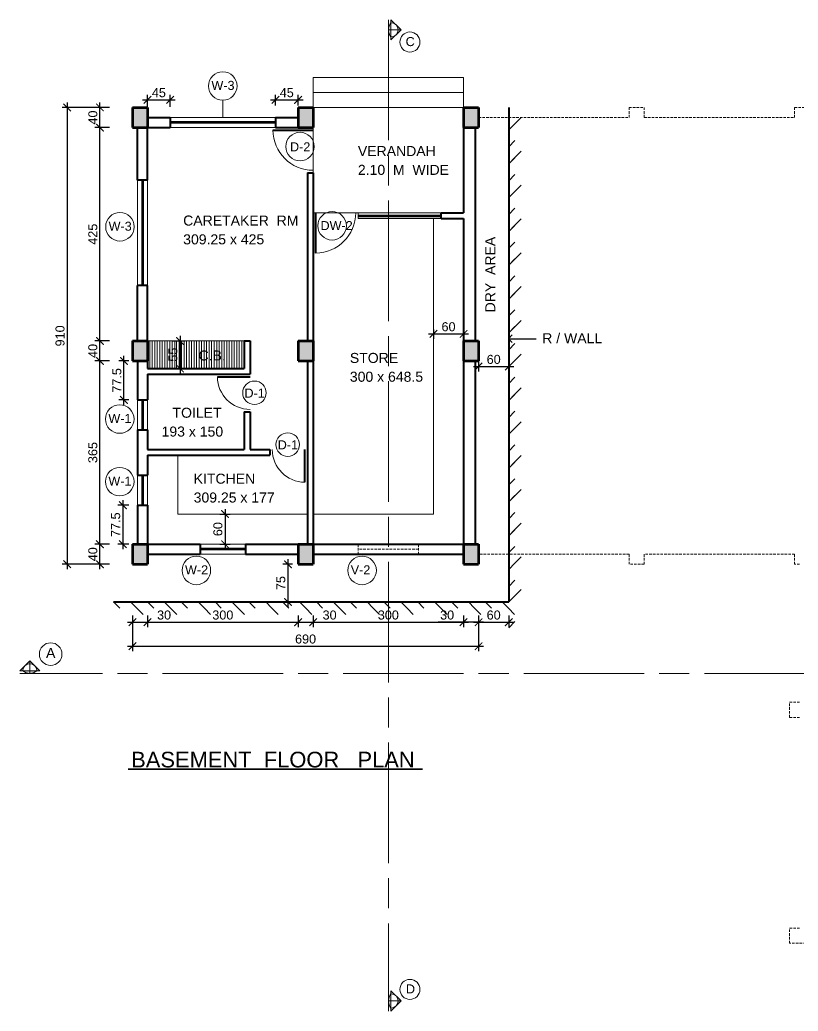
# Model space of a CAD drawing. Header units: millimetres. Extents: x -43527 to -16485, y 19062 to 36467.
# Drawn here: x -34372 to -32820, y 32212 to 34187 of the extents above; entities that cross this region are included whole.
import ezdxf

# ---------------------------------------------------------------- set-up
doc = ezdxf.new("R2010")
doc.units = ezdxf.units.MM
doc.header["$LTSCALE"] = 10
doc.header["$PDMODE"] = 35
doc.linetypes.add('ACAD_ISO08W100', pattern=[36, 24, -3, 6, -3])
doc.linetypes.add('DASHED', pattern=[0.75, 0.5, -0.25])
for name, color, linetype, lineweight in [('door', 30, 'Continuous', 15), ('elevation', 2, 'Continuous', 20), ('projection', 181, 'DASHED', 13), ('SEC.  LINE', 20, 'ACAD_ISO08W100', 13), ('TEXT', 6, 'Continuous', 25), ('THI.', 5, 'Continuous', 60), ('THIN', 241, 'Continuous', 5), ('WALL', 4, 'Continuous', 40)]:
    doc.layers.add(name, color=color, linetype=linetype, lineweight=lineweight)
doc.styles.get("Standard").update_dxf_attribs({"font": 'arial.ttf', "height": 18})
doc.dimstyles.new('ISO-25', dxfattribs={"dimtxt": 2.5, "dimasz": 15, "dimexe": 10, "dimexo": 30, "dimgap": 5, "dimtad": 1, "dimdsep": 46, "dimtxsty": 'Standard', "dimblk": 'ARCHTICK', "dimcen": 2.5, "dimdle": 10, "dimadec": 1, "dimazin": 0, "dimtfac": 1, "dimtmove": 0, "dimatfit": 3, "dimldrblk": 'OPEN90', "dimfxl": 1, "dimarcsym": 0})

# ---------------------------------------------------------------- blocks, each defined once
blk = doc.blocks.new('_ArchTick')
at = {"color": 0, "linetype": 'ByBlock', "const_width": 0.15}
blk.add_lwpolyline([(-0.5, -0.5), (0.5, 0.5)], dxfattribs=at)
blk = doc.blocks.new('*D248')
at = {"layer": 'Defpoints', "color": 0, "transparency": 16777216}
for p in [(-34097.5, 33547.4), (-34097.5, 33492.4), (-34052.1, 33492.4)]:
    blk.add_point(p, dxfattribs=at)
at = {"layer": 'TEXT', "color": 0, "lineweight": -2, "transparency": 16777216}
for p, q in [((-34052.1, 33557.4), (-34052.1, 33482.4)), ((-34067.5, 33547.4), (-34042.1, 33547.4)), ((-34067.5, 33492.4), (-34042.1, 33492.4))]:
    blk.add_line(p, q, dxfattribs=at)
at = {"layer": 'TEXT', "color": 0, "lineweight": -2, "transparency": 16777216, "xscale": 15, "yscale": 15, "zscale": 15}
for p, rotation in [((-34052.1, 33547.4), 90), ((-34052.1, 33492.4), 270)]:
    blk.add_blockref('_ArchTick', p, dxfattribs=dict(at, rotation=rotation))
at = {"layer": 'TEXT', "color": 0, "transparency": 16777216, "insert": (-34066.3, 33519.9), "char_height": 18, "attachment_point": 5, "rotation": 90}
blk.add_mtext('55', dxfattribs=at)
blk = doc.blocks.new('_Open90')
at = {"color": 0, "linetype": 'ByBlock', "lineweight": -2}
for p, q in [((0, 0), (-1, 0)), ((-0.5, 0.5), (0, 0)), ((0, 0), (-0.5, -0.5))]:
    blk.add_line(p, q, dxfattribs=at)
blk = doc.blocks.new('*D249')
at = {"layer": 'Defpoints', "color": 0, "transparency": 16777216}
for p in [(-33456.8, 33547.4), (-33396.8, 33547.4), (-33396.8, 33496.4)]:
    blk.add_point(p, dxfattribs=at)
at = {"layer": 'TEXT', "color": 0, "lineweight": -2, "transparency": 16777216}
for p, q in [((-33456.8, 33517.4), (-33456.8, 33486.4)), ((-33396.8, 33517.4), (-33396.8, 33486.4)), ((-33466.8, 33496.4), (-33386.8, 33496.4))]:
    blk.add_line(p, q, dxfattribs=at)
at = {"layer": 'TEXT', "color": 0, "lineweight": -2, "transparency": 16777216, "xscale": 15, "yscale": 15, "zscale": 15, "rotation": 180}
blk.add_blockref('_ArchTick', (-33456.8, 33496.4), dxfattribs=at)
at = {"layer": 'TEXT', "color": 0, "lineweight": -2, "transparency": 16777216, "xscale": 15, "yscale": 15, "zscale": 15}
blk.add_blockref('_ArchTick', (-33396.8, 33496.4), dxfattribs=at)
at = {"layer": 'TEXT', "color": 0, "transparency": 16777216, "insert": (-33426.8, 33510.5), "char_height": 18, "attachment_point": 5}
blk.add_mtext('60', dxfattribs=at)
blk = doc.blocks.new('*D250')
at = {"layer": 'Defpoints', "color": 0, "transparency": 16777216}
for p in [(-34146.8, 33030.6), (-34116.8, 33030.6), (-34116.8, 32987)]:
    blk.add_point(p, dxfattribs=at)
at = {"layer": 'TEXT', "color": 0, "lineweight": -2, "transparency": 16777216}
for p, q in [((-34156.8, 32987), (-34116.8, 32987)), ((-34146.8, 33000.6), (-34146.8, 32977)), ((-34116.8, 33000.6), (-34116.8, 32977)), ((-34116.8, 32987), (-34066.1, 32987))]:
    blk.add_line(p, q, dxfattribs=at)
at = {"layer": 'TEXT', "color": 0, "lineweight": -2, "transparency": 16777216, "xscale": 15, "yscale": 15, "zscale": 15, "rotation": 180}
blk.add_blockref('_ArchTick', (-34146.8, 32987), dxfattribs=at)
at = {"layer": 'TEXT', "color": 0, "lineweight": -2, "transparency": 16777216, "xscale": 15, "yscale": 15, "zscale": 15}
blk.add_blockref('_ArchTick', (-34116.8, 32987), dxfattribs=at)
at = {"layer": 'TEXT', "color": 0, "transparency": 16777216, "insert": (-34083.9, 33001.2), "char_height": 18, "attachment_point": 5}
blk.add_mtext('30', dxfattribs=at)
blk = doc.blocks.new('*D251')
at = {"layer": 'Defpoints', "color": 0, "transparency": 16777216}
for p in [(-34116.8, 33030.6), (-33816.8, 33030.6), (-33816.8, 32987)]:
    blk.add_point(p, dxfattribs=at)
at = {"layer": 'TEXT', "color": 0, "lineweight": -2, "transparency": 16777216}
for p, q in [((-34126.8, 32987), (-33806.8, 32987)), ((-34116.8, 33000.6), (-34116.8, 32977)), ((-33816.8, 33000.6), (-33816.8, 32977))]:
    blk.add_line(p, q, dxfattribs=at)
at = {"layer": 'TEXT', "color": 0, "lineweight": -2, "transparency": 16777216, "xscale": 15, "yscale": 15, "zscale": 15, "rotation": 180}
blk.add_blockref('_ArchTick', (-34116.8, 32987), dxfattribs=at)
at = {"layer": 'TEXT', "color": 0, "lineweight": -2, "transparency": 16777216, "xscale": 15, "yscale": 15, "zscale": 15}
blk.add_blockref('_ArchTick', (-33816.8, 32987), dxfattribs=at)
at = {"layer": 'TEXT', "color": 0, "transparency": 16777216, "insert": (-33966.8, 33001.2), "char_height": 18, "attachment_point": 5}
blk.add_mtext('300', dxfattribs=at)
blk = doc.blocks.new('*D252')
at = {"layer": 'Defpoints', "color": 0, "transparency": 16777216}
for p in [(-33816.8, 33030.6), (-33786.8, 33030.6), (-33786.8, 32987)]:
    blk.add_point(p, dxfattribs=at)
at = {"layer": 'TEXT', "color": 0, "lineweight": -2, "transparency": 16777216}
for p, q in [((-33826.8, 32987), (-33786.8, 32987)), ((-33816.8, 33000.6), (-33816.8, 32977)), ((-33786.8, 33000.6), (-33786.8, 32977)), ((-33786.8, 32987), (-33736.1, 32987))]:
    blk.add_line(p, q, dxfattribs=at)
at = {"layer": 'TEXT', "color": 0, "lineweight": -2, "transparency": 16777216, "xscale": 15, "yscale": 15, "zscale": 15, "rotation": 180}
blk.add_blockref('_ArchTick', (-33816.8, 32987), dxfattribs=at)
at = {"layer": 'TEXT', "color": 0, "lineweight": -2, "transparency": 16777216, "xscale": 15, "yscale": 15, "zscale": 15}
blk.add_blockref('_ArchTick', (-33786.8, 32987), dxfattribs=at)
at = {"layer": 'TEXT', "color": 0, "transparency": 16777216, "insert": (-33753.9, 33001.2), "char_height": 18, "attachment_point": 5}
blk.add_mtext('30', dxfattribs=at)
blk = doc.blocks.new('*D253')
at = {"layer": 'Defpoints', "color": 0, "transparency": 16777216}
for p in [(-33786.8, 33030.6), (-33486.8, 33030.6), (-33486.8, 32987)]:
    blk.add_point(p, dxfattribs=at)
at = {"layer": 'TEXT', "color": 0, "lineweight": -2, "transparency": 16777216}
for p, q in [((-33796.8, 32987), (-33476.8, 32987)), ((-33786.8, 33000.6), (-33786.8, 32977)), ((-33486.8, 33000.6), (-33486.8, 32977))]:
    blk.add_line(p, q, dxfattribs=at)
at = {"layer": 'TEXT', "color": 0, "lineweight": -2, "transparency": 16777216, "xscale": 15, "yscale": 15, "zscale": 15, "rotation": 180}
blk.add_blockref('_ArchTick', (-33786.8, 32987), dxfattribs=at)
at = {"layer": 'TEXT', "color": 0, "lineweight": -2, "transparency": 16777216, "xscale": 15, "yscale": 15, "zscale": 15}
blk.add_blockref('_ArchTick', (-33486.8, 32987), dxfattribs=at)
at = {"layer": 'TEXT', "color": 0, "transparency": 16777216, "insert": (-33636.8, 33001.2), "char_height": 18, "attachment_point": 5}
blk.add_mtext('300', dxfattribs=at)
blk = doc.blocks.new('*D254')
at = {"layer": 'Defpoints', "color": 0, "transparency": 16777216}
for p in [(-33486.8, 33030.6), (-33456.8, 33030.6), (-33486.8, 32987)]:
    blk.add_point(p, dxfattribs=at)
at = {"layer": 'TEXT', "color": 0, "lineweight": -2, "transparency": 16777216}
for p, q in [((-33486.8, 32987), (-33537.5, 32987)), ((-33486.8, 33000.6), (-33486.8, 32977)), ((-33446.8, 32987), (-33486.8, 32987)), ((-33456.8, 33000.6), (-33456.8, 32977))]:
    blk.add_line(p, q, dxfattribs=at)
at = {"layer": 'TEXT', "color": 0, "lineweight": -2, "transparency": 16777216, "xscale": 15, "yscale": 15, "zscale": 15, "rotation": 180}
blk.add_blockref('_ArchTick', (-33486.8, 32987), dxfattribs=at)
at = {"layer": 'TEXT', "color": 0, "lineweight": -2, "transparency": 16777216, "xscale": 15, "yscale": 15, "zscale": 15}
blk.add_blockref('_ArchTick', (-33456.8, 32987), dxfattribs=at)
at = {"layer": 'TEXT', "color": 0, "transparency": 16777216, "insert": (-33519.6, 33001.2), "char_height": 18, "attachment_point": 5}
blk.add_mtext('30', dxfattribs=at)
blk = doc.blocks.new('*D255')
at = {"layer": 'Defpoints', "color": 0, "transparency": 16777216}
for p in [(-33456.8, 33030.6), (-33396.8, 33030.6), (-33396.8, 32987)]:
    blk.add_point(p, dxfattribs=at)
at = {"layer": 'TEXT', "color": 0, "lineweight": -2, "transparency": 16777216}
for p, q in [((-33466.8, 32987), (-33386.8, 32987)), ((-33456.8, 33000.6), (-33456.8, 32977)), ((-33396.8, 33000.6), (-33396.8, 32977))]:
    blk.add_line(p, q, dxfattribs=at)
at = {"layer": 'TEXT', "color": 0, "lineweight": -2, "transparency": 16777216, "xscale": 15, "yscale": 15, "zscale": 15, "rotation": 180}
blk.add_blockref('_ArchTick', (-33456.8, 32987), dxfattribs=at)
at = {"layer": 'TEXT', "color": 0, "lineweight": -2, "transparency": 16777216, "xscale": 15, "yscale": 15, "zscale": 15}
blk.add_blockref('_ArchTick', (-33396.8, 32987), dxfattribs=at)
at = {"layer": 'TEXT', "color": 0, "transparency": 16777216, "insert": (-33426.8, 33001.2), "char_height": 18, "attachment_point": 5}
blk.add_mtext('60', dxfattribs=at)
blk = doc.blocks.new('*D256')
at = {"layer": 'Defpoints', "color": 0, "transparency": 16777216}
for p in [(-34211.7, 33142.4), (-34162.4, 33142.4), (-34162.4, 33102.4)]:
    blk.add_point(p, dxfattribs=at)
at = {"layer": 'TEXT', "color": 0, "lineweight": -2, "transparency": 16777216}
for p, q in [((-34192.4, 33142.4), (-34221.7, 33142.4)), ((-34211.7, 33092.4), (-34211.7, 33152.4)), ((-34192.4, 33102.4), (-34221.7, 33102.4))]:
    blk.add_line(p, q, dxfattribs=at)
at = {"layer": 'TEXT', "color": 0, "lineweight": -2, "transparency": 16777216, "xscale": 15, "yscale": 15, "zscale": 15}
for p, rotation in [((-34211.7, 33142.4), 90), ((-34211.7, 33102.4), 270)]:
    blk.add_blockref('_ArchTick', p, dxfattribs=dict(at, rotation=rotation))
at = {"layer": 'TEXT', "color": 0, "transparency": 16777216, "insert": (-34225.9, 33122.4), "char_height": 18, "attachment_point": 5, "rotation": 90}
blk.add_mtext('40', dxfattribs=at)
blk = doc.blocks.new('*D257')
at = {"layer": 'Defpoints', "color": 0, "transparency": 16777216}
for p in [(-34211.7, 33507.4), (-34162.4, 33507.4), (-34162.4, 33142.4)]:
    blk.add_point(p, dxfattribs=at)
at = {"layer": 'TEXT', "color": 0, "lineweight": -2, "transparency": 16777216}
for p, q in [((-34211.7, 33132.4), (-34211.7, 33517.4)), ((-34192.4, 33507.4), (-34221.7, 33507.4)), ((-34192.4, 33142.4), (-34221.7, 33142.4))]:
    blk.add_line(p, q, dxfattribs=at)
at = {"layer": 'TEXT', "color": 0, "lineweight": -2, "transparency": 16777216, "xscale": 15, "yscale": 15, "zscale": 15}
for p, rotation in [((-34211.7, 33507.4), 90), ((-34211.7, 33142.4), 270)]:
    blk.add_blockref('_ArchTick', p, dxfattribs=dict(at, rotation=rotation))
at = {"layer": 'TEXT', "color": 0, "transparency": 16777216, "insert": (-34225.9, 33324.9), "char_height": 18, "attachment_point": 5, "rotation": 90}
blk.add_mtext('365', dxfattribs=at)
blk = doc.blocks.new('*D258')
at = {"layer": 'Defpoints', "color": 0, "transparency": 16777216}
for p in [(-34211.7, 33547.4), (-34162.4, 33547.4), (-34162.4, 33507.4)]:
    blk.add_point(p, dxfattribs=at)
at = {"layer": 'TEXT', "color": 0, "lineweight": -2, "transparency": 16777216}
for p, q in [((-34211.7, 33497.4), (-34211.7, 33557.4)), ((-34192.4, 33547.4), (-34221.7, 33547.4)), ((-34192.4, 33507.4), (-34221.7, 33507.4))]:
    blk.add_line(p, q, dxfattribs=at)
at = {"layer": 'TEXT', "color": 0, "lineweight": -2, "transparency": 16777216, "xscale": 15, "yscale": 15, "zscale": 15}
for p, rotation in [((-34211.7, 33547.4), 90), ((-34211.7, 33507.4), 270)]:
    blk.add_blockref('_ArchTick', p, dxfattribs=dict(at, rotation=rotation))
at = {"layer": 'TEXT', "color": 0, "transparency": 16777216, "insert": (-34225.9, 33527.4), "char_height": 18, "attachment_point": 5, "rotation": 90}
blk.add_mtext('40', dxfattribs=at)
blk = doc.blocks.new('*D259')
at = {"layer": 'Defpoints', "color": 0, "transparency": 16777216}
for p in [(-34211.7, 33972.4), (-34162.4, 33972.4), (-34162.4, 33547.4)]:
    blk.add_point(p, dxfattribs=at)
at = {"layer": 'TEXT', "color": 0, "lineweight": -2, "transparency": 16777216}
for p, q in [((-34192.4, 33972.4), (-34221.7, 33972.4)), ((-34211.7, 33537.4), (-34211.7, 33982.4)), ((-34192.4, 33547.4), (-34221.7, 33547.4))]:
    blk.add_line(p, q, dxfattribs=at)
at = {"layer": 'TEXT', "color": 0, "lineweight": -2, "transparency": 16777216, "xscale": 15, "yscale": 15, "zscale": 15}
for p, rotation in [((-34211.7, 33972.4), 90), ((-34211.7, 33547.4), 270)]:
    blk.add_blockref('_ArchTick', p, dxfattribs=dict(at, rotation=rotation))
at = {"layer": 'TEXT', "color": 0, "transparency": 16777216, "insert": (-34225.9, 33759.9), "char_height": 18, "attachment_point": 5, "rotation": 90}
blk.add_mtext('425', dxfattribs=at)
blk = doc.blocks.new('*D260')
at = {"layer": 'Defpoints', "color": 0, "transparency": 16777216}
for p in [(-34211.7, 34012.4), (-34162.4, 34012.4), (-34162.4, 33972.4)]:
    blk.add_point(p, dxfattribs=at)
at = {"layer": 'TEXT', "color": 0, "lineweight": -2, "transparency": 16777216}
for p, q in [((-34192.4, 34012.4), (-34221.7, 34012.4)), ((-34211.7, 33962.4), (-34211.7, 34022.4)), ((-34192.4, 33972.4), (-34221.7, 33972.4))]:
    blk.add_line(p, q, dxfattribs=at)
at = {"layer": 'TEXT', "color": 0, "lineweight": -2, "transparency": 16777216, "xscale": 15, "yscale": 15, "zscale": 15}
for p, rotation in [((-34211.7, 34012.4), 90), ((-34211.7, 33972.4), 270)]:
    blk.add_blockref('_ArchTick', p, dxfattribs=dict(at, rotation=rotation))
at = {"layer": 'TEXT', "color": 0, "transparency": 16777216, "insert": (-34225.9, 33992.4), "char_height": 18, "attachment_point": 5, "rotation": 90}
blk.add_mtext('40', dxfattribs=at)
blk = doc.blocks.new('*D261')
at = {"layer": 'Defpoints', "color": 0, "transparency": 16777216}
for p in [(-34184.4, 34012.4), (-34277.1, 33102.4), (-34184.4, 33102.4)]:
    blk.add_point(p, dxfattribs=at)
at = {"layer": 'TEXT', "color": 0, "lineweight": -2, "transparency": 16777216}
for p, q in [((-34214.4, 34012.4), (-34287.1, 34012.4)), ((-34277.1, 34022.4), (-34277.1, 33092.4)), ((-34214.4, 33102.4), (-34287.1, 33102.4))]:
    blk.add_line(p, q, dxfattribs=at)
at = {"layer": 'TEXT', "color": 0, "lineweight": -2, "transparency": 16777216, "xscale": 15, "yscale": 15, "zscale": 15}
for p, rotation in [((-34277.1, 34012.4), 90), ((-34277.1, 33102.4), 270)]:
    blk.add_blockref('_ArchTick', p, dxfattribs=dict(at, rotation=rotation))
at = {"layer": 'TEXT', "color": 0, "transparency": 16777216, "insert": (-34291.3, 33557.4), "char_height": 18, "attachment_point": 5, "rotation": 90}
blk.add_mtext('910', dxfattribs=at)
blk = doc.blocks.new('*D262')
at = {"layer": 'Defpoints', "color": 0, "transparency": 16777216}
for p in [(-34146.8, 33030.6), (-33456.8, 33030.6), (-33456.8, 32939.2)]:
    blk.add_point(p, dxfattribs=at)
at = {"layer": 'TEXT', "color": 0, "lineweight": -2, "transparency": 16777216}
for p, q in [((-34146.8, 33000.6), (-34146.8, 32929.2)), ((-33456.8, 33000.6), (-33456.8, 32929.2)), ((-34156.8, 32939.2), (-33446.8, 32939.2))]:
    blk.add_line(p, q, dxfattribs=at)
at = {"layer": 'TEXT', "color": 0, "lineweight": -2, "transparency": 16777216, "xscale": 15, "yscale": 15, "zscale": 15, "rotation": 180}
blk.add_blockref('_ArchTick', (-34146.8, 32939.2), dxfattribs=at)
at = {"layer": 'TEXT', "color": 0, "lineweight": -2, "transparency": 16777216, "xscale": 15, "yscale": 15, "zscale": 15}
blk.add_blockref('_ArchTick', (-33456.8, 32939.2), dxfattribs=at)
at = {"layer": 'TEXT', "color": 0, "transparency": 16777216, "insert": (-33801.8, 32953.4), "char_height": 18, "attachment_point": 5}
blk.add_mtext('690', dxfattribs=at)
blk = doc.blocks.new('*D349')
at = {"layer": 'Defpoints', "color": 0, "transparency": 16777216}
for p in [(-33546.8, 33600.1), (-33486.8, 33600.1), (-33486.8, 33561.3)]:
    blk.add_point(p, dxfattribs=at)
at = {"layer": 'TEXT', "color": 0, "lineweight": -2, "transparency": 16777216}
for p, q in [((-33556.8, 33561.3), (-33476.8, 33561.3)), ((-33546.8, 33570.1), (-33546.8, 33551.3)), ((-33486.8, 33570.1), (-33486.8, 33551.3))]:
    blk.add_line(p, q, dxfattribs=at)
at = {"layer": 'TEXT', "color": 0, "lineweight": -2, "transparency": 16777216, "xscale": 15, "yscale": 15, "zscale": 15, "rotation": 180}
blk.add_blockref('_ArchTick', (-33546.8, 33561.3), dxfattribs=at)
at = {"layer": 'TEXT', "color": 0, "lineweight": -2, "transparency": 16777216, "xscale": 15, "yscale": 15, "zscale": 15}
blk.add_blockref('_ArchTick', (-33486.8, 33561.3), dxfattribs=at)
at = {"layer": 'TEXT', "color": 0, "transparency": 16777216, "insert": (-33516.8, 33575.5), "char_height": 18, "attachment_point": 5}
blk.add_mtext('60', dxfattribs=at)
blk = doc.blocks.new('*D350')
at = {"layer": 'Defpoints', "color": 0, "transparency": 16777216}
for p in [(-34003, 33202.4), (-34003, 33142.4), (-33962.4, 33142.4)]:
    blk.add_point(p, dxfattribs=at)
at = {"layer": 'TEXT', "color": 0, "lineweight": -2, "transparency": 16777216}
for p, q in [((-33973, 33202.4), (-33952.4, 33202.4)), ((-33962.4, 33212.4), (-33962.4, 33132.4)), ((-33973, 33142.4), (-33952.4, 33142.4))]:
    blk.add_line(p, q, dxfattribs=at)
at = {"layer": 'TEXT', "color": 0, "lineweight": -2, "transparency": 16777216, "xscale": 15, "yscale": 15, "zscale": 15}
for p, rotation in [((-33962.4, 33202.4), 90), ((-33962.4, 33142.4), 270)]:
    blk.add_blockref('_ArchTick', p, dxfattribs=dict(at, rotation=rotation))
at = {"layer": 'TEXT', "color": 0, "transparency": 16777216, "insert": (-33976.6, 33172.4), "char_height": 18, "attachment_point": 5, "rotation": 90}
blk.add_mtext('60', dxfattribs=at)
blk = doc.blocks.new('*D352')
at = {"layer": 'Defpoints', "color": 0, "transparency": 16777216}
for p in [(-34071.8, 34027.6), (-34116.8, 33983.9), (-34071.8, 33983.9)]:
    blk.add_point(p, dxfattribs=at)
at = {"layer": 'TEXT', "color": 0, "lineweight": -2, "transparency": 16777216}
for p, q in [((-34116.8, 34013.9), (-34116.8, 34037.6)), ((-34071.8, 34013.9), (-34071.8, 34037.6)), ((-34126.8, 34027.6), (-34061.8, 34027.6))]:
    blk.add_line(p, q, dxfattribs=at)
at = {"layer": 'TEXT', "color": 0, "lineweight": -2, "transparency": 16777216, "xscale": 15, "yscale": 15, "zscale": 15, "rotation": 180}
blk.add_blockref('_ArchTick', (-34116.8, 34027.6), dxfattribs=at)
at = {"layer": 'TEXT', "color": 0, "lineweight": -2, "transparency": 16777216, "xscale": 15, "yscale": 15, "zscale": 15}
blk.add_blockref('_ArchTick', (-34071.8, 34027.6), dxfattribs=at)
at = {"layer": 'TEXT', "color": 0, "transparency": 16777216, "insert": (-34094.3, 34041.8), "char_height": 18, "attachment_point": 5}
blk.add_mtext('45', dxfattribs=at)
blk = doc.blocks.new('*D353')
at = {"layer": 'Defpoints', "color": 0, "transparency": 16777216}
for p in [(-33816.8, 34027.6), (-33861.8, 33986.3), (-33816.8, 33986.3)]:
    blk.add_point(p, dxfattribs=at)
at = {"layer": 'TEXT', "color": 0, "lineweight": -2, "transparency": 16777216}
for p, q in [((-33861.8, 34016.3), (-33861.8, 34037.6)), ((-33816.8, 34016.3), (-33816.8, 34037.6)), ((-33871.8, 34027.6), (-33806.8, 34027.6))]:
    blk.add_line(p, q, dxfattribs=at)
at = {"layer": 'TEXT', "color": 0, "lineweight": -2, "transparency": 16777216, "xscale": 15, "yscale": 15, "zscale": 15, "rotation": 180}
blk.add_blockref('_ArchTick', (-33861.8, 34027.6), dxfattribs=at)
at = {"layer": 'TEXT', "color": 0, "lineweight": -2, "transparency": 16777216, "xscale": 15, "yscale": 15, "zscale": 15}
blk.add_blockref('_ArchTick', (-33816.8, 34027.6), dxfattribs=at)
at = {"layer": 'TEXT', "color": 0, "transparency": 16777216, "insert": (-33839.3, 34041.8), "char_height": 18, "attachment_point": 5}
blk.add_mtext('45', dxfattribs=at)
blk = doc.blocks.new('*D354')
at = {"layer": 'Defpoints', "color": 0, "transparency": 16777216}
for p in [(-34163.9, 33507.4), (-34124.3, 33507.4), (-34124.3, 33429.9)]:
    blk.add_point(p, dxfattribs=at)
at = {"layer": 'TEXT', "color": 0, "lineweight": -2, "transparency": 16777216}
for p, q in [((-34163.9, 33419.9), (-34163.9, 33517.4)), ((-34154.3, 33507.4), (-34173.9, 33507.4)), ((-34154.3, 33429.9), (-34173.9, 33429.9))]:
    blk.add_line(p, q, dxfattribs=at)
at = {"layer": 'TEXT', "color": 0, "lineweight": -2, "transparency": 16777216, "xscale": 15, "yscale": 15, "zscale": 15}
for p, rotation in [((-34163.9, 33507.4), 90), ((-34163.9, 33429.9), 270)]:
    blk.add_blockref('_ArchTick', p, dxfattribs=dict(at, rotation=rotation))
at = {"layer": 'TEXT', "color": 0, "transparency": 16777216, "insert": (-34178, 33468.7), "char_height": 18, "attachment_point": 5, "rotation": 90}
blk.add_mtext('77.5', dxfattribs=at)
blk = doc.blocks.new('*D355')
at = {"layer": 'Defpoints', "color": 0, "transparency": 16777216}
for p in [(-34124.3, 33219.9), (-34166.1, 33142.4), (-34124.3, 33142.4)]:
    blk.add_point(p, dxfattribs=at)
at = {"layer": 'TEXT', "color": 0, "lineweight": -2, "transparency": 16777216}
for p, q in [((-34154.3, 33219.9), (-34176.1, 33219.9)), ((-34166.1, 33229.9), (-34166.1, 33132.4)), ((-34154.3, 33142.4), (-34176.1, 33142.4))]:
    blk.add_line(p, q, dxfattribs=at)
at = {"layer": 'TEXT', "color": 0, "lineweight": -2, "transparency": 16777216, "xscale": 15, "yscale": 15, "zscale": 15}
for p, rotation in [((-34166.1, 33219.9), 90), ((-34166.1, 33142.4), 270)]:
    blk.add_blockref('_ArchTick', p, dxfattribs=dict(at, rotation=rotation))
at = {"layer": 'TEXT', "color": 0, "transparency": 16777216, "insert": (-34180.3, 33181.2), "char_height": 18, "attachment_point": 5, "rotation": 90}
blk.add_mtext('77.5', dxfattribs=at)
blk = doc.blocks.new('*D408')
at = {"layer": 'Defpoints', "color": 0, "transparency": 16777216}
for p in [(-33797.7, 33102.4), (-33836.9, 33027.4), (-33797.7, 33027.4)]:
    blk.add_point(p, dxfattribs=at)
at = {"layer": 'TEXT', "color": 0, "lineweight": -2, "transparency": 16777216}
for p, q in [((-33827.7, 33102.4), (-33846.9, 33102.4)), ((-33836.9, 33112.4), (-33836.9, 33017.4)), ((-33827.7, 33027.4), (-33846.9, 33027.4))]:
    blk.add_line(p, q, dxfattribs=at)
at = {"layer": 'TEXT', "color": 0, "lineweight": -2, "transparency": 16777216, "xscale": 15, "yscale": 15, "zscale": 15}
for p, rotation in [((-33836.9, 33102.4), 90), ((-33836.9, 33027.4), 270)]:
    blk.add_blockref('_ArchTick', p, dxfattribs=dict(at, rotation=rotation))
at = {"layer": 'TEXT', "color": 0, "transparency": 16777216, "insert": (-33851.1, 33064.9), "char_height": 18, "attachment_point": 5, "rotation": 90}
blk.add_mtext('75', dxfattribs=at)

msp = doc.modelspace()

# ---------------------------------------------------------------- hatches: boundary and pattern name
at = {"layer": 'elevation'}
h = msp.add_hatch(color=256, dxfattribs=at)
h.paths.add_polyline_path([(-33611.51, 34167.051), (-33621.51, 34157.051, 0.19891237), (-33617.368, 34167.051)])
h.paths.add_polyline_path([(-33611.51, 34167.051), (-33617.368, 34167.051, 0.19891237), (-33621.51, 34177.051)])
h.paths.add_polyline_path([(-33621.51, 34157.051), (-33631.51, 34147.051), (-33631.51, 34152.909, 0.19891237)])
h.paths.add_polyline_path([(-33631.51, 34167.051), (-33631.51, 34152.909, -0.18027152), (-33636.78, 34167.051)])
h.paths.add_polyline_path([(-33631.51, 34181.194), (-33631.51, 34167.051), (-33636.78, 34167.051, -0.18027152)])
h.paths.add_polyline_path([(-33621.51, 34177.051, 0.19891237), (-33631.51, 34181.194), (-33631.51, 34187.051)])
h = msp.add_hatch(dxfattribs=at)
h.set_pattern_fill('LINE', color=256, scale=7.5, angle=45, style=0)
h.set_pattern_definition([(45, (5107.008, 4176.544), (-16.83798, 16.83798), [])])
h.paths.add_polyline_path([(-33384.343, 33992.449), (-33396.78, 33992.449), (-33396.78, 33122.449), (-33384.343, 33122.449)])
h = msp.add_hatch(dxfattribs=at)
h.set_pattern_fill('LINE', color=256, scale=15, angle=45, style=0)
h.set_pattern_definition([(45, (5107.01, 4176.544), (-33.67596, 33.67596), [])])
h.paths.add_polyline_path([(-33384.343, 33992.449), (-33396.78, 33992.449), (-33396.78, 33122.449), (-33384.343, 33122.449)])
h.paths.add_polyline_path([(-33371.905, 33992.449), (-33384.343, 33992.449), (-33384.343, 33122.449), (-33371.905, 33122.449)])
h = msp.add_hatch(color=256, dxfattribs=at)
h.paths.add_polyline_path([(-34351.523, 32910.219), (-34341.523, 32900.219, 0.19891237), (-34351.523, 32904.362)])
h.paths.add_polyline_path([(-34351.523, 32910.219), (-34351.523, 32904.362, 0.19891237), (-34361.523, 32900.219)])
h.paths.add_polyline_path([(-34341.523, 32900.219), (-34331.523, 32890.219), (-34337.381, 32890.219, 0.19891237)])
h.paths.add_polyline_path([(-34351.523, 32890.219), (-34337.381, 32890.219, -0.18027152), (-34351.523, 32884.949)])
h.paths.add_polyline_path([(-34365.665, 32890.219), (-34351.523, 32890.219), (-34351.523, 32884.949, -0.18027152)])
h.paths.add_polyline_path([(-34361.523, 32900.219, 0.19891237), (-34365.665, 32890.219), (-34371.523, 32890.219)])
h = msp.add_hatch(color=256, dxfattribs=at)
h.paths.add_polyline_path([(-33611.51, 32232.423), (-33621.51, 32222.423, 0.19891237), (-33617.368, 32232.423)])
h.paths.add_polyline_path([(-33611.51, 32232.423), (-33617.368, 32232.423, 0.19891237), (-33621.51, 32242.423)])
h.paths.add_polyline_path([(-33621.51, 32222.423), (-33631.51, 32212.423), (-33631.51, 32218.281, 0.19891237)])
h.paths.add_polyline_path([(-33631.51, 32232.423), (-33631.51, 32218.281, -0.18027152), (-33636.78, 32232.423)])
h.paths.add_polyline_path([(-33631.51, 32246.565), (-33631.51, 32232.423), (-33636.78, 32232.423, -0.18027152)])
h.paths.add_polyline_path([(-33621.51, 32242.423, 0.19891237), (-33631.51, 32246.565), (-33631.51, 32252.423)])
at = {"layer": 'THIN'}
h = msp.add_hatch(color=256, dxfattribs=at)
h.paths.add_polyline_path([(-34116.78, 34012.449), (-34146.78, 34012.449), (-34146.78, 33972.449), (-34116.78, 33972.449)])
h.paths.add_polyline_path([(-33786.78, 34012.449), (-33816.78, 34012.449), (-33816.78, 33972.449), (-33786.78, 33972.449)])
h.paths.add_polyline_path([(-33486.78, 33972.449), (-33456.78, 33972.449), (-33456.78, 34012.449), (-33486.78, 34012.449)])
h.paths.add_polyline_path([(-33486.78, 33507.449), (-33456.78, 33507.449), (-33456.78, 33547.449), (-33486.78, 33547.449)])
h.paths.add_polyline_path([(-33786.78, 33547.449), (-33816.78, 33547.449), (-33816.78, 33507.449), (-33786.78, 33507.449)])
h.paths.add_polyline_path([(-34116.78, 33547.449), (-34146.78, 33547.449), (-34146.78, 33507.449), (-34116.78, 33507.449)])
h.paths.add_polyline_path([(-34116.78, 33142.449), (-34146.78, 33142.449), (-34146.78, 33102.449), (-34116.78, 33102.449)])
h.paths.add_polyline_path([(-33816.78, 33102.449), (-33786.78, 33102.449), (-33786.78, 33142.449), (-33816.78, 33142.449)])
h.paths.add_polyline_path([(-33456.78, 33102.449), (-33456.78, 33142.449), (-33486.78, 33142.449), (-33486.78, 33102.449)])

# ---------------------------------------------------------------- linework, layer by layer
at = {"layer": 'door'}
for centre, radius in [((-33966.842, 34055.203), 28.442), ((-33812.894, 33934.593), 28.442), ((-34171.837, 33774.718), 28.442), ((-33748.885, 33776.667), 28.442), ((-33903.692, 33444.051), 23.442), ((-34172.281, 33391.724), 28.442), ((-33837.402, 33340.856), 23.442), ((-34172.281, 33266.997), 28.442), ((-34019.471, 33090.206), 28.442), ((-33689.157, 33090.114), 28.442)]:
    msp.add_circle(centre, radius, dxfattribs=at)
for centre, radius, start, end in [((-33786.78, 33967.449), 80, 180, 270), ((-33781.78, 33802.449), 80, 270, 0), ((-33912.53, 33475.949), 65, 180, 270), ((-33803.28, 33330.949), 65, 180, 270)]:
    msp.add_arc(centre, radius, start, end, dxfattribs=at)
at = {"layer": 'elevation'}
for p, q in [((-33631.51, 34147.051), (-33631.51, 34187.051)), ((-33631.51, 34187.051), (-33611.51, 34167.051)), ((-33611.51, 34167.051), (-33636.78, 34167.051)), ((-33631.51, 34147.051), (-33611.51, 34167.051)), ((-33786.78, 34072.449), (-33786.78, 34012.449)), ((-33786.78, 34072.449), (-33486.78, 34072.449)), ((-33486.78, 34072.449), (-33486.78, 34012.449)), ((-33786.78, 34042.449), (-33486.78, 34042.449)), ((-33786.78, 34012.449), (-33486.78, 34012.449)), ((-34071.78, 33992.449), (-33861.78, 33992.449)), ((-34071.78, 33972.449), (-33861.78, 33972.449)), ((-34136.78, 33657.449), (-34136.78, 33867.449)), ((-34116.78, 33657.449), (-34116.78, 33867.449)), ((-33696.78, 33802.449), (-33531.78, 33802.449)), ((-33696.78, 33802.449), (-33696.78, 33790.949)), ((-33696.78, 33790.949), (-33531.78, 33790.949)), ((-33546.78, 33790.949), (-33546.78, 33202.449)), ((-34116.78, 33547.449), (-33924.03, 33547.449)), ((-34112.53, 33547.449), (-34112.53, 33492.449)), ((-34107.53, 33547.449), (-34107.53, 33492.449)), ((-34102.53, 33547.449), (-34102.53, 33492.449)), ((-34097.53, 33547.449), (-34097.53, 33492.449)), ((-34092.53, 33547.449), (-34092.53, 33492.449)), ((-34087.53, 33547.449), (-34087.53, 33492.449)), ((-34082.53, 33547.449), (-34082.53, 33492.449)), ((-34077.53, 33547.449), (-34077.53, 33492.449)), ((-34072.53, 33547.449), (-34072.53, 33492.449)), ((-34072.53, 33547.449), (-34072.53, 33492.449)), ((-34067.53, 33547.449), (-34067.53, 33492.449)), ((-34062.53, 33547.449), (-34062.53, 33492.449)), ((-34059.03, 33547.449), (-34059.03, 33492.449)), ((-34054.03, 33547.449), (-34054.03, 33492.449)), ((-34049.03, 33547.449), (-34049.03, 33492.449)), ((-34044.03, 33547.449), (-34044.03, 33492.449)), ((-34039.03, 33547.449), (-34039.03, 33492.449)), ((-34034.03, 33547.449), (-34034.03, 33492.449)), ((-34029.03, 33547.449), (-34029.03, 33492.449)), ((-34024.03, 33547.449), (-34024.03, 33492.449)), ((-34019.03, 33547.449), (-34019.03, 33492.449)), ((-34014.03, 33547.449), (-34014.03, 33492.449)), ((-34009.03, 33547.449), (-34009.03, 33492.449)), ((-34004.03, 33547.449), (-34004.03, 33492.449)), ((-33999.03, 33547.449), (-33999.03, 33492.449)), ((-33994.03, 33547.449), (-33994.03, 33492.449)), ((-33989.03, 33547.449), (-33989.03, 33492.449)), ((-33984.03, 33547.449), (-33984.03, 33492.449)), ((-33979.03, 33547.449), (-33979.03, 33492.449)), ((-33974.03, 33547.449), (-33974.03, 33492.449)), ((-33969.03, 33547.449), (-33969.03, 33492.449)), ((-33964.03, 33547.449), (-33964.03, 33492.449)), ((-33959.03, 33547.449), (-33959.03, 33492.449)), ((-33954.03, 33547.449), (-33954.03, 33492.449)), ((-33949.03, 33547.449), (-33949.03, 33492.449)), ((-33944.03, 33547.449), (-33944.03, 33492.449)), ((-33939.03, 33547.449), (-33939.03, 33492.449)), ((-33934.03, 33547.449), (-33934.03, 33492.449)), ((-33929.03, 33547.449), (-33929.03, 33492.449)), ((-34136.78, 33429.949), (-34136.78, 33369.949)), ((-34116.78, 33429.949), (-34116.78, 33369.949)), ((-34056.78, 33319.449), (-34056.78, 33202.449)), ((-34136.78, 33279.949), (-34136.78, 33219.949)), ((-34116.78, 33279.949), (-34116.78, 33219.949)), ((-33798.28, 33202.449), (-34056.78, 33202.449)), ((-33786.78, 33202.449), (-33546.78, 33202.449)), ((-34011.78, 33142.449), (-33921.78, 33142.449)), ((-34011.78, 33122.449), (-33921.78, 33122.449)), ((-33396.78, 33092.029), (-33384.343, 33104.466)), ((-33396.78, 33092.029), (-33384.343, 33104.466)), ((-33384.343, 33104.466), (-33371.905, 33116.904)), ((-33396.78, 33058.353), (-33384.343, 33070.79)), ((-33396.78, 33027.449), (-33371.905, 33052.324)), ((-34184.434, 33027.449), (-34171.996, 33015.012)), ((-34150.758, 33027.449), (-34138.321, 33015.012)), ((-34150.758, 33027.449), (-34138.321, 33015.012)), ((-34117.082, 33027.449), (-34104.645, 33015.012)), ((-34083.406, 33027.449), (-34070.969, 33015.012)), ((-34083.406, 33027.449), (-34070.969, 33015.012)), ((-34049.73, 33027.449), (-34037.293, 33015.012)), ((-34016.054, 33027.449), (-34003.617, 33015.012)), ((-34016.054, 33027.449), (-34003.617, 33015.012)), ((-33982.378, 33027.449), (-33969.941, 33015.012)), ((-33948.702, 33027.449), (-33936.265, 33015.012)), ((-33948.702, 33027.449), (-33936.265, 33015.012)), ((-33915.026, 33027.449), (-33902.589, 33015.012)), ((-33881.35, 33027.449), (-33868.913, 33015.012)), ((-33881.35, 33027.449), (-33868.913, 33015.012)), ((-33847.674, 33027.449), (-33835.237, 33015.012)), ((-33813.998, 33027.449), (-33801.561, 33015.012)), ((-33813.998, 33027.449), (-33801.561, 33015.012)), ((-33780.322, 33027.449), (-33767.885, 33015.012)), ((-33746.647, 33027.449), (-33734.209, 33015.012)), ((-33746.647, 33027.449), (-33734.209, 33015.012)), ((-33712.971, 33027.449), (-33700.533, 33015.012)), ((-33679.295, 33027.449), (-33666.857, 33015.012)), ((-33679.295, 33027.449), (-33666.857, 33015.012)), ((-33645.619, 33027.449), (-33633.181, 33015.012)), ((-33611.943, 33027.449), (-33599.505, 33015.012)), ((-33611.943, 33027.449), (-33599.505, 33015.012)), ((-33578.267, 33027.449), (-33565.829, 33015.012)), ((-33544.591, 33027.449), (-33532.153, 33015.012)), ((-33544.591, 33027.449), (-33532.153, 33015.012)), ((-33510.915, 33027.449), (-33498.477, 33015.012)), ((-33477.239, 33027.449), (-33464.801, 33015.012)), ((-33477.239, 33027.449), (-33464.801, 33015.012)), ((-33443.563, 33027.449), (-33431.125, 33015.012)), ((-33409.887, 33027.449), (-33397.449, 33015.012)), ((-33409.887, 33027.449), (-33397.449, 33015.012)), ((-34138.321, 33015.012), (-34125.883, 33002.574)), ((-34070.969, 33015.012), (-34058.531, 33002.574)), ((-34003.617, 33015.012), (-33991.179, 33002.574)), ((-33936.265, 33015.012), (-33923.827, 33002.574)), ((-33868.913, 33015.012), (-33856.475, 33002.574)), ((-33801.561, 33015.012), (-33789.123, 33002.574)), ((-33734.209, 33015.012), (-33721.771, 33002.574)), ((-33666.857, 33015.012), (-33654.42, 33002.574)), ((-33599.505, 33015.012), (-33587.068, 33002.574)), ((-33532.153, 33015.012), (-33519.716, 33002.574)), ((-33464.801, 33015.012), (-33452.364, 33002.574)), ((-33397.449, 33015.012), (-33385.012, 33002.574)), ((-33396.78, 32976.001), (-33384.343, 32988.438)), ((-34371.523, 32890.219), (-34351.523, 32910.219)), ((-34331.523, 32890.219), (-34351.523, 32910.219)), ((-34351.523, 32910.219), (-34351.523, 32884.949)), ((-34331.523, 32890.219), (-34371.523, 32890.219)), ((-34155.632, 32695.103), (-33568.451, 32695.103)), ((-34155.632, 32693.853), (-33568.451, 32693.853)), ((-33631.51, 32252.423), (-33611.51, 32232.423)), ((-33631.51, 32212.423), (-33631.51, 32252.423)), ((-33611.51, 32232.423), (-33636.78, 32232.423)), ((-33631.51, 32212.423), (-33611.51, 32232.423))]:
    msp.add_line(p, q, dxfattribs=at)
for centre, radius in [((-33593.773, 34142.829), 20), ((-34309.977, 32923.511), 22.498), ((-33593.773, 32255.492), 20)]:
    msp.add_circle(centre, radius, dxfattribs=at)
for centre, radius, start, end in [((-33615.17, 34167.051), 21.61, 139.123834, 220.876166), ((-33631.51, 34167.051), 14.142, 270, 90), ((-34351.523, 32890.219), 14.142, 0, 180), ((-34351.523, 32906.559), 21.61, 229.123834, 310.876166), ((-33615.17, 32232.423), 21.61, 139.123834, 220.876166), ((-33631.51, 32232.423), 14.142, 270, 90)]:
    msp.add_arc(centre, radius, start, end, dxfattribs=at)
at = {"layer": 'projection'}
for p, q in [((-33696.78, 33142.449), (-33696.78, 33122.449)), ((-33576.78, 33142.449), (-33576.78, 33122.449)), ((-33576.78, 33132.449), (-33696.78, 33132.449))]:
    msp.add_line(p, q, dxfattribs=at)
for points in [[(-33456.78, 33992.449), (-33156.78, 33992.449), (-33156.78, 34012.449), (-33126.78, 34012.449), (-33126.78, 33992.449), (-32826.78, 33992.449), (-32826.78, 34012.449), (-32796.78, 34012.449)], [(-32816.78, 33102.449), (-32826.78, 33102.449), (-32826.78, 33122.449), (-33126.78, 33122.449), (-33126.78, 33102.449), (-33156.78, 33102.449), (-33156.78, 33122.449), (-33456.78, 33122.449)], [(-32816.78, 32797.449), (-32836.78, 32797.449), (-32836.78, 32827.449), (-32816.78, 32827.449)], [(-32796.78, 32347.449), (-32836.78, 32347.449), (-32836.78, 32377.449), (-32816.78, 32377.449)]]:
    msp.add_lwpolyline(points, dxfattribs=at)
at = {"layer": 'SEC.  LINE'}
for p, q in [((-33636.78, 34187.051), (-33636.78, 32212.089)), ((-32406.78, 32884.949), (-34371.523, 32884.949))]:
    msp.add_line(p, q, dxfattribs=at)
at = {"layer": 'THI.'}
for p, q in [((-34146.78, 34012.449), (-34116.78, 34012.449)), ((-34146.78, 34012.449), (-34146.78, 33972.449)), ((-34116.78, 34012.449), (-34116.78, 33972.449)), ((-33816.78, 34012.449), (-33786.78, 34012.449)), ((-33816.78, 34012.449), (-33816.78, 33972.449)), ((-33786.78, 34012.449), (-33786.78, 33972.449)), ((-33486.78, 34012.449), (-33456.78, 34012.449)), ((-33486.78, 34012.449), (-33486.78, 33972.449)), ((-33456.78, 34012.449), (-33456.78, 33972.449)), ((-34146.78, 33972.449), (-34116.78, 33972.449)), ((-33861.78, 33982.449), (-34071.78, 33982.449)), ((-33816.78, 33972.449), (-33786.78, 33972.449)), ((-33486.78, 33972.449), (-33456.78, 33972.449)), ((-34126.78, 33867.449), (-34126.78, 33657.449)), ((-33696.78, 33796.699), (-33531.78, 33796.699)), ((-34146.78, 33547.449), (-34116.78, 33547.449)), ((-34146.78, 33547.449), (-34146.78, 33507.449)), ((-34116.78, 33547.449), (-34116.78, 33507.449)), ((-33816.78, 33547.449), (-33786.78, 33547.449)), ((-33816.78, 33547.449), (-33816.78, 33507.449)), ((-33786.78, 33547.449), (-33786.78, 33507.449)), ((-33486.78, 33547.449), (-33456.78, 33547.449)), ((-33486.78, 33547.449), (-33486.78, 33507.449)), ((-33456.78, 33547.449), (-33456.78, 33507.449)), ((-34146.78, 33507.449), (-34116.78, 33507.449)), ((-33816.78, 33507.449), (-33786.78, 33507.449)), ((-33486.78, 33507.449), (-33456.78, 33507.449)), ((-34126.78, 33429.949), (-34126.78, 33369.949)), ((-34126.78, 33279.949), (-34126.78, 33219.949)), ((-34146.78, 33142.449), (-34116.78, 33142.449)), ((-34146.78, 33142.449), (-34146.78, 33102.449)), ((-34116.78, 33142.449), (-34116.78, 33102.449)), ((-33816.78, 33142.449), (-33786.78, 33142.449)), ((-33816.78, 33142.449), (-33816.78, 33102.449)), ((-33786.78, 33142.449), (-33786.78, 33102.449)), ((-33486.78, 33142.449), (-33456.78, 33142.449)), ((-33486.78, 33142.449), (-33486.78, 33102.449)), ((-33456.78, 33142.449), (-33456.78, 33102.449)), ((-33921.78, 33132.449), (-34011.78, 33132.449)), ((-34146.78, 33102.449), (-34116.78, 33102.449)), ((-33816.78, 33102.449), (-33786.78, 33102.449)), ((-33486.78, 33102.449), (-33456.78, 33102.449))]:
    msp.add_line(p, q, dxfattribs=at)
at = {"layer": 'THIN'}
for p, q in [((-33966.78, 33992.449), (-33966.842, 34026.761)), ((-33786.78, 33882.449), (-33786.78, 33972.449)), ((-33786.78, 33802.449), (-33696.78, 33802.449))]:
    msp.add_line(p, q, dxfattribs=at)
at = {"layer": 'WALL'}
for p, q in [((-33396.78, 34012.449), (-33396.78, 33027.449)), ((-34116.78, 33992.449), (-34071.78, 33992.449)), ((-34071.78, 33992.449), (-34071.78, 33972.449)), ((-33861.78, 33992.449), (-33816.78, 33992.449)), ((-33861.78, 33992.449), (-33861.78, 33972.449)), ((-34136.78, 33867.449), (-34136.78, 33972.449)), ((-34116.78, 33972.449), (-34071.78, 33972.449)), ((-34116.78, 33867.449), (-34116.78, 33972.449)), ((-33861.78, 33972.449), (-33816.78, 33972.449)), ((-33486.78, 33972.449), (-33486.78, 33802.449)), ((-33463.78, 33972.449), (-33463.78, 33547.449)), ((-33866.78, 33967.449), (-33786.78, 33967.449)), ((-33798.28, 33882.449), (-33798.28, 33547.449)), ((-33798.28, 33882.449), (-33786.78, 33882.449)), ((-33786.78, 33882.449), (-33786.78, 33802.449)), ((-34116.78, 33867.449), (-34136.78, 33867.449)), ((-33786.78, 33802.449), (-33786.78, 33547.449)), ((-33781.78, 33802.449), (-33781.78, 33722.449)), ((-33531.78, 33802.449), (-33486.78, 33802.449)), ((-33531.78, 33790.949), (-33531.78, 33802.449)), ((-33531.78, 33790.949), (-33486.78, 33790.949)), ((-33486.78, 33790.949), (-33486.78, 33547.449)), ((-34116.78, 33657.449), (-34136.78, 33657.449)), ((-34136.78, 33547.449), (-34136.78, 33657.449)), ((-34116.78, 33547.449), (-34116.78, 33657.449)), ((-33924.03, 33547.449), (-33912.53, 33547.449)), ((-33924.03, 33547.449), (-33924.03, 33492.449)), ((-33912.53, 33547.449), (-33912.53, 33480.949)), ((-34136.78, 33507.449), (-34136.78, 33429.949)), ((-34116.78, 33507.449), (-34116.78, 33492.449)), ((-33798.28, 33507.449), (-33798.28, 33142.449)), ((-33786.78, 33507.449), (-33786.78, 33142.449)), ((-33486.78, 33507.449), (-33486.78, 33142.449)), ((-33463.78, 33507.449), (-33463.78, 33142.449)), ((-34116.78, 33492.449), (-33924.03, 33492.449)), ((-34116.78, 33480.949), (-33912.53, 33480.949)), ((-34116.78, 33480.949), (-34116.78, 33429.949)), ((-33977.53, 33475.949), (-33912.53, 33475.949)), ((-34136.78, 33429.949), (-34116.78, 33429.949)), ((-33924.03, 33405.949), (-33912.53, 33405.949)), ((-33924.03, 33405.949), (-33924.03, 33330.949)), ((-33912.53, 33405.949), (-33912.53, 33330.949)), ((-34136.78, 33369.949), (-34116.78, 33369.949)), ((-34136.78, 33369.949), (-34136.78, 33279.949)), ((-34116.78, 33369.949), (-34116.78, 33330.949)), ((-34116.78, 33330.949), (-33924.03, 33330.949)), ((-34116.78, 33319.449), (-33873.28, 33319.449)), ((-34116.78, 33319.449), (-34116.78, 33279.949)), ((-33912.53, 33330.949), (-33873.28, 33330.949)), ((-33873.28, 33330.949), (-33873.28, 33319.449)), ((-33803.28, 33265.949), (-33803.28, 33330.949)), ((-34136.78, 33279.949), (-34116.78, 33279.949)), ((-34136.78, 33219.949), (-34116.78, 33219.949)), ((-34136.78, 33219.949), (-34136.78, 33142.449)), ((-34116.78, 33219.949), (-34116.78, 33142.449)), ((-34116.78, 33142.449), (-34011.78, 33142.449)), ((-34011.78, 33142.449), (-34011.78, 33122.449)), ((-33921.78, 33142.449), (-33816.78, 33142.449)), ((-33921.78, 33142.449), (-33921.78, 33122.449)), ((-33786.78, 33142.449), (-33696.78, 33142.449)), ((-33696.78, 33142.449), (-33576.78, 33142.449)), ((-33576.78, 33142.449), (-33486.78, 33142.449)), ((-34116.78, 33122.449), (-34011.78, 33122.449)), ((-33921.78, 33122.449), (-33816.78, 33122.449)), ((-33786.78, 33122.449), (-33696.78, 33122.449)), ((-33696.78, 33122.449), (-33576.78, 33122.449)), ((-33576.78, 33122.449), (-33486.78, 33122.449)), ((-34184.434, 33027.449), (-33396.78, 33027.449))]:
    msp.add_line(p, q, dxfattribs=at)

# ---------------------------------------------------------------- texts
at = {"layer": 'elevation'}
for s, p in [('W-3', (-33989.512, 34047.387)), ('D-2', (-33832.846, 33925.008)), ('W-3', (-34194.507, 33766.901)), ('DW-2', (-33772.052, 33768.102)), ('D-1', (-33923.644, 33434.466)), ('W-1', (-34194.95, 33383.908)), ('D-1', (-33857.355, 33331.272)), ('W-1', (-34194.95, 33259.181)), ('W-2', (-34042.141, 33082.39)), ('V-2', (-33711.827, 33082.298))]:
    msp.add_text(s, height=18, dxfattribs=at).set_placement(p)
at = {"layer": 'TEXT'}
for s, height, p in [('C', 18, (-33602.396, 34134.724)), ('VERANDAH', 20, (-33697.485, 33915.608)), ('2.10  M  WIDE', 20, (-33697.485, 33878.16)), ('CARETAKER  RM', 20, (-34045.818, 33777.162)), ('309.25 x 425', 20, (-34045.818, 33739.714)), ('R / WALL', 20, (-33329.964, 33542.682)), ('C.B.', 20, (-34015.132, 33508.371)), ('STORE', 20, (-33713.504, 33503.472)), ('300 x 648.5', 20, (-33713.504, 33466.025)), ('TOILET', 20, (-34067.111, 33394.282)), ('193 x 150', 20, (-34088.871, 33356.834)), ('KITCHEN', 20, (-34024.913, 33262.878)), ('309.25 x 177', 20, (-34024.913, 33225.43)), ('A', 20, (-34319.248, 32915.774)), ('BASEMENT  FLOOR   PLAN', 31.25, (-34149.487, 32697.669)), ('D', 18, (-33601.763, 32247.388))]:
    msp.add_text(s, height=height, dxfattribs=at).set_placement(p)
msp.add_text('DRY  AREA', height=20, rotation=90, dxfattribs=at).set_placement((-33423.572, 33604.28))

# ---------------------------------------------------------------- dimensions: what is measured, and where the dimension line sits
for base, p1, p2, picture, middle in [((-34071.78, 34027.625), (-34116.78, 33983.869), (-34071.78, 33983.869), '*D352', (-34094.28, 34041.778)), ((-33816.78, 34027.625), (-33861.78, 33986.32), (-33816.78, 33986.32), '*D353', (-33839.28, 34041.778)), ((-33486.78, 33561.321), (-33546.78, 33600.086), (-33486.78, 33600.086), '*D349', (-33516.78, 33575.511)), ((-33396.78, 33496.357), (-33456.78, 33547.449), (-33396.78, 33547.449), '*D249', (-33426.78, 33510.548)), ((-34116.78, 32987.035), (-34146.78, 33030.622), (-34116.78, 33030.622), '*D250', (-34083.925, 33001.231)), ((-33456.78, 32939.25), (-34146.78, 33030.622), (-33456.78, 33030.622), '*D262', (-33801.78, 32953.44)), ((-33816.78, 32987.035), (-34116.78, 33030.622), (-33816.78, 33030.622), '*D251', (-33966.78, 33001.231)), ((-33486.78, 32987.035), (-33786.78, 33030.622), (-33486.78, 33030.622), '*D253', (-33636.78, 33001.231)), ((-33396.78, 32987.035), (-33456.78, 33030.622), (-33396.78, 33030.622), '*D255', (-33426.78, 33001.225))]:
    dim = msp.add_linear_dim(base=base, p1=p1, p2=p2, dimstyle='ISO-25', dxfattribs=at)
    dim.commit()
    dim.dimension.update_dxf_attribs({"geometry": picture, "text_midpoint": middle})
for base, p1, p2, picture, middle in [((-34277.13, 33102.449), (-34184.434, 34012.449), (-34184.434, 33102.449), '*D261', (-34291.32, 33557.449)), ((-34211.708, 34012.449), (-34162.379, 33972.449), (-34162.379, 34012.449), '*D260', (-34225.898, 33992.449)), ((-34211.708, 33972.449), (-34162.379, 33547.449), (-34162.379, 33972.449), '*D259', (-34225.898, 33759.949)), ((-34211.708, 33547.449), (-34162.379, 33507.449), (-34162.379, 33547.449), '*D258', (-34225.898, 33527.449)), ((-34052.146, 33492.449), (-34097.53, 33547.449), (-34097.53, 33492.449), '*D248', (-34066.299, 33519.949)), ((-34211.708, 33507.449), (-34162.379, 33142.449), (-34162.379, 33507.449), '*D257', (-34225.904, 33324.949)), ((-34163.87, 33507.449), (-34124.254, 33429.949), (-34124.254, 33507.449), '*D354', (-34178.024, 33468.699)), ((-34166.148, 33142.449), (-34124.254, 33219.949), (-34124.254, 33142.449), '*D355', (-34180.301, 33181.199)), ((-33962.369, 33142.449), (-34002.959, 33202.449), (-34002.959, 33142.449), '*D350', (-33976.56, 33172.449)), ((-34211.708, 33142.449), (-34162.379, 33102.449), (-34162.379, 33142.449), '*D256', (-34225.898, 33122.449)), ((-33836.936, 33027.449), (-33797.705, 33102.449), (-33797.705, 33027.449), '*D408', (-33851.09, 33064.949))]:
    dim = msp.add_linear_dim(base=base, p1=p1, p2=p2, angle=90, dimstyle='ISO-25', dxfattribs=at)
    dim.commit()
    dim.dimension.update_dxf_attribs({"geometry": picture, "text_midpoint": middle})
dim = msp.add_linear_dim(base=(-33786.78, 32987.035), p1=(-33816.78, 33030.622), p2=(-33786.78, 33030.622), dimstyle='ISO-25', dxfattribs=at)
dim.commit()
dim.dimension.update_dxf_attribs({"geometry": '*D252', "text_midpoint": (-33753.925, 32987.035), "dimtype": 160})
dim = msp.add_linear_dim(base=(-33486.78, 32987.035), p1=(-33456.78, 33030.622), p2=(-33486.78, 33030.622), angle=180, dimstyle='ISO-25', dxfattribs=at)
dim.commit()
dim.dimension.update_dxf_attribs({"geometry": '*D254', "text_midpoint": (-33519.636, 32987.035), "dimtype": 160})

# ---------------------------------------------------------------- leaders
at = {"layer": 'elevation'}
msp.add_leader([(-33397.468, 33551.724), (-33342.398, 33551.724)], dimstyle='ISO-25', override={"dimgap": 5, "dimtad": 0}, dxfattribs=at)

doc.saveas('drawing.dxf')
